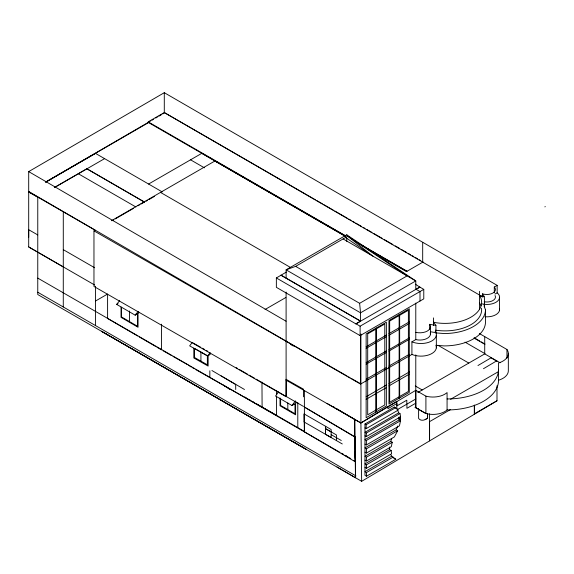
<?xml version="1.0" encoding="UTF-8"?>
<svg xmlns="http://www.w3.org/2000/svg" width="574" height="574" viewBox="0 0 574 574"><rect width="100%" height="100%" fill="white"/><g stroke="black" fill="none" stroke-linecap="round" stroke-linejoin="round"><path stroke-width="0.86" d="M63.276 266.91L28.7 246.949L28.7 171.612L164.293 92.687L497.156 285.364L497.156 292.855A12.635 7.297 0 0 1 497.744 300.977A12.635 7.297 0 0 1 484.951 304.371L482.088 303.897M496.998 385.771L496.998 400.781L361.67 481.313L37.762 294.541L37.769 197.083M95.198 230.131L93.964 230.848L93.964 286.448L286.103 396.713L286.103 292.037M375.891 328.263L375.891 412.096M376.257 411.881L376.257 328.048M386.367 367.554L386.367 406.04L366.14 417.729L366.14 333.896L386.367 322.208L386.367 367.554L366.14 379.242M388.971 366.054L388.971 404.096L409.305 392.343L409.305 308.762L388.971 320.507L388.971 366.054L409.305 354.302M399.117 416.882L399.117 419.917L364.978 439.641L366.384 440.452L400.523 420.728L399.117 419.917A22.034 12.714 -60 0 0 399.26 417.377M399.138 398.22L399.138 314.638M399.655 397.918L399.655 314.337M508.334 353.319L508.334 370.56A18.533 10.698 0 0 1 498.526 380.239A51.265 29.597 0 0 1 447.074 409.944A16.775 9.686 0 0 1 425.908 413.517L415.791 407.676L415.784 354.868M361.656 481.306L360.903 422.959L415.784 390.313L425.908 396.153L425.908 413.517L414.93 407.31M429.574 440.1L429.503 413.797M484.241 296.758L479.491 295.56L480.381 296.801A36.571 21.116 0 0 1 435.594 322.66L433.442 322.143L435.924 325.415L435.924 332.913L444.161 333.537A41.314 23.85 0 0 0 485.482 309.687C482.641 304.708 486.601 298.071 482.497 293.823A8.624 4.979 0 0 0 492.937 293.041A8.624 4.979 0 0 0 494.293 287.014L497.156 285.364M447.074 409.944L447.074 392.58A16.775 9.686 0 0 1 425.908 396.153M474.303 414.277L474.303 405.273M474.569 405.122L474.569 414.119M303.495 396.828L303.517 389.215L286.103 379.342M331.148 431.892L325.558 428.685L325.558 434.31L331.148 437.51L331.148 429.517L304.155 413.933L304.392 431.849L354.94 461.611L354.94 436.821L304.392 407.059L354.718 436.95L354.718 419.393L336.249 408.423M325.558 434.31L325.594 426.295M389.66 447.046L389.631 449.629L391.145 450.504L391.626 453.769L366.492 468.284L364.978 467.415M400.523 420.728L399.447 425.829L366.384 444.936L364.978 444.125M390.722 441.42L392.243 442.289L366.492 457.169L364.978 456.294L390.722 441.42L391.733 438.514M392.243 442.289L391.296 446.665L366.492 460.994L364.978 460.126M397.717 426.001L396.175 429.847L364.978 447.871L366.492 448.746L397.689 430.722L396.175 429.847M397.689 430.722L394.352 436.943L366.492 453.044L364.978 452.169M278.483 392.006L275.563 396.031L292.008 405.531L295.904 403.278L295.904 401.721M292.008 405.531L295.416 400.831M192.233 342.47L189.657 345.857L207.566 356.002L210.141 354.495L210.141 352.615L207.566 356.002M138.657 311.617L138.657 313.196L135.184 315.191L116.658 304.392L119.636 300.654M135.184 315.191L138.162 311.445M427.594 413.847L427.594 418.216L424.939 419.709A12.671 7.311 -60 0 1 418.611 418.403L418.597 408.552M483.48 368.709L496.481 360.974L491.05 357.839L477.97 365.53M306.071 449.291L101.376 331.22L306.1 449.27M150.345 121.171L45.748 182.051L148.566 122.585L345.34 236.194M151.895 120.267L153.445 119.363M155.769 118.014L157.319 117.11M158.869 116.206L161.194 114.857M162.743 113.953L164.293 113.049L164.293 92.687M286.103 396.584L286.211 379.278M315.406 199.795L164.293 112.547L148.171 121.86L345.778 235.943M45.597 182.216L95.521 153.394M54.58 187.382L86.839 168.756L144.483 202.034L140.903 204.1M54.638 187.468L104.59 158.632M28.7 237.327L28.7 229.708L37.769 234.938M28.7 246.949L94.653 284.998M148.594 184.039L201.804 153.323L345.591 235.986M111.428 220.739L214.891 161.007L344.831 236.029M112.181 220.681L113.717 219.799M115.245 218.909L133.606 208.312M138.047 205.75L139.475 204.925M146.026 201.266L147.568 200.376M149.111 199.487L154.514 196.365M63.276 306.954L63.291 211.806L28.7 191.845M95.435 301.063L107.596 294.046L107.596 318.47L137.66 335.984M420.003 301.041L420.003 291.549L415.784 289.174L415.784 280.93L346.746 234.802L286.103 269.837L286.103 278.203M295.624 266.358L347.758 236.237L407.11 275.893L415.784 280.93L360.551 312.816L286.103 269.837L295.624 266.358L359.625 303.309L360.551 312.816L360.551 321.189L355.894 323.872L276.359 277.959L276.359 287.33L360.113 335.618L423.777 298.867L423.777 289.368L419.831 287.093L416.057 289.332M276.359 277.959L286.39 272.04M265.052 309.508L285.838 297.504M423.117 261.981L406.449 271.602L368.486 249.683M359.625 303.309L407.11 275.893L343.087 238.935M544.87 206.862L545.3 206.611M355.894 323.872L419.831 287.093M423.777 289.368L360.113 326.183L355.894 323.75M366.14 346.782L386.367 335.094M388.971 333.63L409.305 321.885M262.103 407.038L261.966 382.083M366.14 348.325L386.367 336.644M388.971 335.252L409.305 323.499M366.14 362.617L386.367 350.929M388.971 349.681L409.305 337.928M366.14 364.16L386.367 352.472M388.971 351.066L409.305 339.313M93.964 230.848L360.551 384.092L411.917 354.438L411.917 341.817L415.784 339.586A10.619 6.135 0 0 0 426.604 338.667A10.619 6.135 0 0 0 430.285 332.719M495.003 294.096L497.156 292.855M304.084 421.969L342.291 443.96M366.14 396.742L386.367 385.061M388.971 383.705L409.305 371.959M388.971 385.893L409.305 374.148M366.14 399.31L386.367 387.622M397.588 409.477L406.808 404.189L406.808 400.193L396.935 405.861L396.935 403.486L387.916 408.688L387.916 406.564L396.821 401.427L396.821 409.119M417.793 392.53L484.714 353.893L500.047 362.746M393.212 457.098L366.492 472.531L364.978 471.663L391.698 456.222L395.802 459.293L366.492 476.226L364.978 475.351L364.978 423.999L394.288 407.066L396.935 408.71L398.227 410.101L366.169 428.627L364.978 427.939M366.169 428.627L366.169 424.688L395.479 407.755M415.784 398.995L406.909 404.125L406.916 408.308L415.784 403.178M399.978 413.589L398.679 412.842L364.978 432.315L366.277 433.061L399.978 413.589A22.034 12.714 -60 0 1 400.415 420.67L400.415 416.868L366.277 436.592L364.978 435.845M496.998 361.053L496.488 361.347L496.481 360.974M450.604 399.26L498.462 371.629M425.126 419.637L427.594 418.216M450.403 409.606L429.589 421.632L429.603 440.882M389.631 449.629L364.978 463.871L366.492 464.746L391.145 450.504M474.303 413.89L496.998 400.781M116.658 304.392L118.05 303.596M435.924 325.415L429.675 324.324A10.619 6.135 0 0 1 427.379 331.019A10.619 6.135 0 0 1 415.784 332.339M430.435 331.75L435.924 332.662L436.197 333.229A15.412 8.897 0 0 1 429.029 342.212A15.412 8.897 0 0 1 411.917 341.817M193.007 342.915L200.8 347.32M202.357 348.203L204.688 349.53M206.245 350.413L207.802 351.295M206.654 355.256L194.471 348.353L194.471 357.48L207.365 364.784L207.365 355.665M163.073 350.771L171.454 355.521M172.982 356.382L187.454 364.583M191.278 367.066L188.215 365.014M192.807 367.934L194.342 368.795M195.87 369.663L276.568 415.382L276.568 396.612M347.005 375.963L286.103 341.114L28.7 191.472M348.547 376.845L350.09 377.728M351.632 378.61L360.113 383.461M286.103 380.153L360.903 422.959L387.916 406.564M361.139 244.926L406.995 271.287L359.726 244M303.517 406.457L256.183 379.184M316.956 200.685L322.38 203.82M323.93 204.717L333.229 210.084M334.778 210.981L347.177 218.134M348.727 219.031L351.051 220.373M352.601 221.27L354.151 222.167M355.701 223.056L361.125 226.192M363.45 227.534L364.999 228.423M366.549 229.32L371.974 232.456M373.523 233.345L382.047 238.267M384.372 239.609L392.896 244.531M395.221 245.873L399.87 248.556M401.42 249.453L406.844 252.589M408.394 253.478L410.719 254.82M412.268 255.717L413.818 256.614M415.368 257.511L417.693 258.852M419.242 259.742L420.792 260.639M164.293 112.547L481.643 296.27M190.546 159.816L204.423 167.83M479.355 333.523L506.95 349.487L506.95 358.104M474.26 337.864L479.649 340.97M481.191 341.86L485.037 344.084M465.026 342.147L485.037 353.706M438.012 345.297L468.807 363.077M95.363 153.308L162.227 191.91M160.505 192.405L290.451 267.427M281.016 275.147L360.551 321.06M281.016 275.269L360.551 321.189M144.483 202.156L86.839 168.756M78.258 173.707L135.902 206.984M415.282 385.979L422.206 389.983M63.291 211.806L94.638 229.909M28.7 191.974L37.769 197.212M290.358 344.321L293.386 346.072M63.291 249.661L94.653 267.757M364.978 423.999L366.169 424.688M327.08 403.429L360.903 422.959L360.903 333.975M395.802 459.293L392.903 457.514M236.165 367.625L237.701 368.515M239.243 369.405L247.71 374.298M249.252 375.188L254.641 378.295M293.572 403.787L295.007 404.62L295.007 413.739L280.621 405.431L280.621 398.801M331.148 434.64L341.279 440.488M221.141 375.891L244.481 389.488M244.797 397.043L246.296 397.911M248.556 399.21L250.816 400.516M252.323 401.384L254.576 402.69M256.836 403.996L304.679 431.612M341.394 453.18L342.872 454.034M345.089 455.311L348.784 457.442M353.957 460.427L355.471 461.302L355.435 477.719L337.017 466.956M37.762 278.103L339.966 452.362M342.283 453.704L343.833 454.594M345.376 455.483L346.926 456.38M349.243 457.715L350.793 458.604M37.762 292.231L355.959 475.932M28.7 171.612L286.082 321.232M473.995 338.014L484.714 344.271M136.497 313.612L138.04 314.516L138.04 327.259L121.028 317.343L121.028 307.147M136.117 313.956L137.573 314.803L137.573 326.297L121.537 316.956L121.537 307.233M139.195 336.888L155.389 346.316M156.924 347.213L161.552 349.91L161.552 324.188M211.921 370.51L235.498 384.401M333.193 406.607L334.721 407.511M223.429 385.097L230.095 389.574M394.288 407.066L395.744 408.021M415.382 284.18L419.831 287.151M345.57 237.507L372.942 256.162L347.758 236.237L346.746 234.802M479.491 303.05L480.381 304.292A36.571 21.116 0 0 1 480.99 305.827M390.801 454.751L391.733 456.287M435.214 331.463L435.924 332.913M397.961 410.934L398.679 412.842M355.471 461.302L355.277 451.386L355.277 458.569M355.084 436.735L355.399 458.54M354.718 419.393L355.471 477.74M235.663 384.408L235.727 389.545M415.784 390.313L415.791 407.676M499.559 297.727L499.559 310.096M498.526 380.239L498.526 362.998A18.533 10.698 0 0 0 506.95 349.487M494.293 287.014L494.293 292.848M485.482 309.687L485.482 322.057A41.314 23.85 0 0 1 444.161 345.907L435.924 345.283L436.197 345.849A15.412 8.897 0 0 1 429.029 354.825A15.412 8.897 0 0 1 411.917 354.438M484.714 336.651L484.714 353.893M484.241 304.256L484.241 306.903M482.497 293.823L482.497 297.153M479.491 291.312L479.491 309.235M436.34 335.316L436.34 347.937M433.442 317.896L433.442 325.472M430.493 326.671L430.493 333.917M429.675 324.324L429.675 329.153M427.573 413.832L427.573 418.209M422.686 242.364L422.686 262.232M415.784 303.101L415.784 339.586M366.492 448.746L366.492 453.044M366.492 457.169L366.492 460.994M366.492 464.746L366.492 468.284M366.492 472.531L366.492 476.226M366.384 440.452L366.384 444.936M366.277 433.061L366.277 436.592M360.551 334.965L360.551 384.092M360.113 326.183L360.113 335.618M346.746 238.095L346.746 241.396M336.443 440.574L336.443 434.949L325.623 428.706L325.623 426.331M304.392 390.377L304.392 431.849M304.155 413.933L304.155 421.739M297.791 402.604L297.791 427.637M295.61 404.297L295.61 414.787L280.026 405.796L280.026 397.918M287.818 402.955L287.818 409.585M276.568 390.349L276.568 394.819M209.84 370.797L209.84 376.924M208.125 355.328L208.125 366.076L193.818 357.968L193.818 348.117M200.922 352.013L200.922 361.132M129.559 311.015L129.559 321.627M95.435 286.318L95.435 325.494M498.526 369.24A51.265 29.597 0 0 1 447.074 398.952M499.437 308.374A12.635 7.297 0 0 1 484.951 316.74M481.529 308.188A36.571 21.116 0 0 1 435.594 330.158M495.053 295.502A8.624 4.979 0 0 1 492.937 300.539A8.624 4.979 0 0 1 484.219 301.759M367.697 395.845L367.697 414.815L384.781 404.943L384.781 323.98L367.697 333.853L367.697 395.845M389.667 365.652L389.667 402.266L408.379 391.454L408.379 310.247L389.667 321.053L389.667 365.652"/></g></svg>
